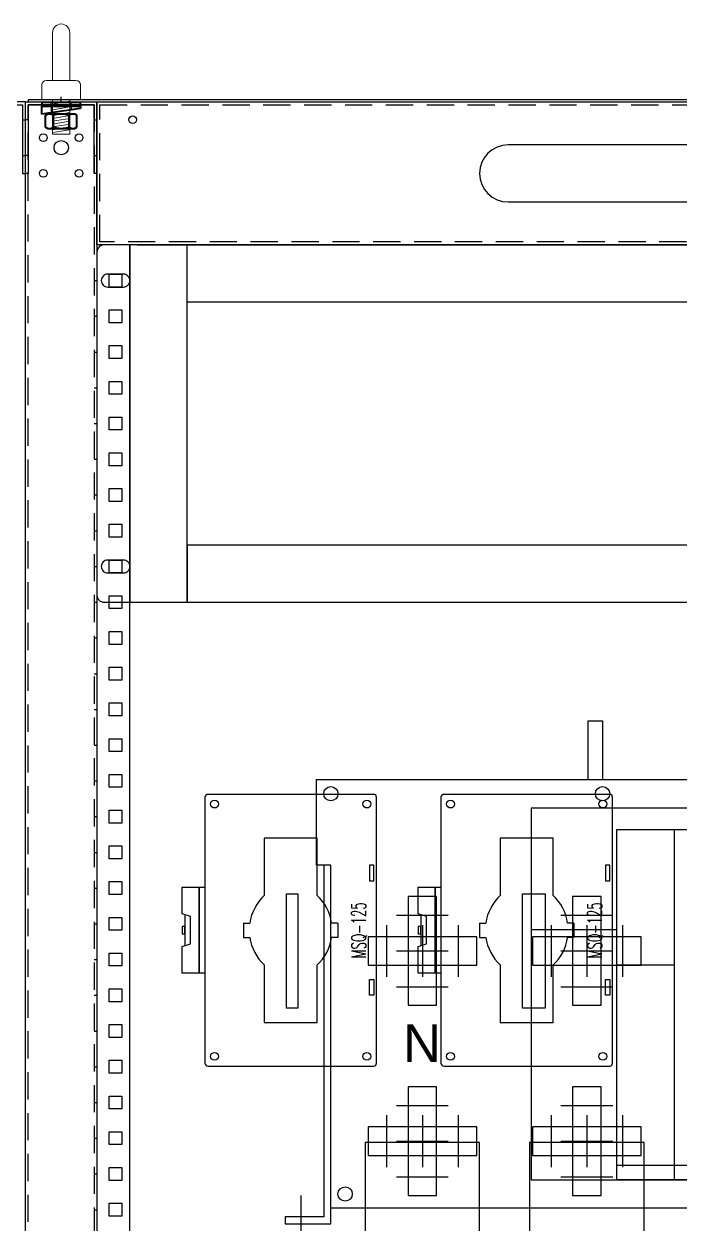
# Model space of a CAD drawing. Header units: millimetres. Extents: x 173893 to 258446, y -176540 to -123824.
# Drawn here: x 196554 to 197013, y -139851 to -139012 of the extents above; entities that cross this region are included whole.
import ezdxf

# ---------------------------------------------------------------- set-up
doc = ezdxf.new("R2010")
doc.units = ezdxf.units.MM
doc.header["$LTSCALE"] = 3
for name, pattern in [('ACAD_ISO04W100', [30, 24, -3, 0, -3]), ('CACHE2', [4.7625, 3.175, -1.5875]), ('HIDDEN', [9.525, 6.35, -3.175])]:
    doc.linetypes.add(name, pattern=pattern)
for name, color, linetype in [('@.DM. NÉT CHÍNH', 7, 'Continuous'), ('@.DM. NÉT ĐỤC', 2, 'Continuous'), ('@.VISIBLE', 7, 'Continuous'), ('centerline', 6, 'ACAD_ISO04W100'), ('EQUIPMENT', 4, 'Continuous'), ('equipments', 2, 'Continuous'), ('Thiet bi', 7, 'Continuous')]:
    doc.layers.add(name, color=color, linetype=linetype)
doc.layers.add('FORT', color=2, linetype='Continuous', lineweight=35)
doc.layers.add('POINTILLE', color=8, linetype='CACHE2', lineweight=25)
doc.styles.add('Ann_w01', font='romans.shx', dxfattribs={"width": 0.6, "bigfont": 'chineset.shx'})
doc.styles.get("Standard").update_dxf_attribs({"font": 'arial.ttf'})

# ---------------------------------------------------------------- blocks, each defined once
blk = doc.blocks.new('HM12_COTE')
at = {"layer": 'FORT'}
for p, q in [((-10.97, 9.15), (-9.5, 10)), ((-10.97, 0.85), (-10.97, 9.15)), ((9.5, 10), (-9.5, 10)), ((-5.48, 0.85), (-5.48, 9.15)), ((5.48, 0.85), (5.48, 9.15)), ((10.97, 9.15), (9.5, 10)), ((10.97, 0.85), (10.97, 9.15)), ((-9.5, 0), (-10.97, 0.85)), ((-9.5, 0), (9.5, 0)), ((9.5, 0), (10.97, 0.85))]:
    blk.add_line(p, q, dxfattribs=at)
for centre, radius, start, end in [((-8.23, 5.14), 4.86, 55.61585, 124.38415), ((0, -8.15), 18.15, 72.4121, 107.5879), ((8.23, 5.14), 4.86, 55.61585, 124.38415), ((-8.23, 4.86), 4.86, 235.61585, 304.38415), ((0, 18.15), 18.15, 252.4121, 287.5879), ((8.23, 4.86), 4.86, 235.61585, 304.38415)]:
    blk.add_arc(centre, radius, start, end, dxfattribs=at)
blk = doc.blocks.new('CALE_M12_IPN')
at = {"layer": 'FORT'}
for p, q in [((-13.5, 3.61), (13.5, 3.61)), ((-13.5, -1.89), (-13.5, 3.61)), ((13.5, 1.89), (-13.5, -1.89)), ((13.5, 3.61), (13.5, 1.89))]:
    blk.add_line(p, q, dxfattribs=at)
at = {"layer": 'POINTILLE'}
for p, q in [((-7, 3.61), (-7, -0.98)), ((7, 3.61), (7, 0.98))]:
    blk.add_line(p, q, dxfattribs=at)
blk = doc.blocks.new('RONDELLE_M12')
at = {"layer": 'FORT'}
blk.add_lwpolyline([(-13.5, 2.5), (-13.5, 0), (13.5, 0), (13.5, 2.5)], close=True, dxfattribs=at)
at = {"layer": 'POINTILLE'}
for p, q in [((-7, 0), (-7, 2.5)), ((7, 0), (7, 2.5))]:
    blk.add_line(p, q, dxfattribs=at)
blk = doc.blocks.new('Lifting Front')
at = {"layer": 'centerline'}
blk.add_line((0, -2), (0, 2), dxfattribs=at)
at = {"layer": 'equipments', "lineweight": 0}
for p, q in [((-6, 47), (-6, 13.5)), ((6, 47), (6, 13.5)), ((-13.5, 0), (-13.5, 10.33)), ((-10.33, 13.5), (10.33, 13.5)), ((13.5, 0), (13.5, 10.33)), ((13.5, 0), (-13.5, 0)), ((-6, 0), (-6, -24)), ((6, 0), (-6, 0)), ((6, 0), (6, -24)), ((6, -24), (-6, -24))]:
    blk.add_line(p, q, dxfattribs=at)
at = {"layer": 'equipments', "color": 8, "lineweight": 0}
for p, q in [((6, -1), (-6, -3)), ((6, -3), (-6, -5)), ((6, -5), (-6, -7)), ((6, -7), (-6, -9)), ((6, -9), (-6, -11)), ((6, -11), (-6, -13)), ((6, -13), (-6, -15)), ((6, -15), (-6, -17)), ((6, -17), (-6, -19)), ((6, -19), (-6, -21)), ((6, -21), (-6, -23))]:
    blk.add_line(p, q, dxfattribs=at)
at = {"layer": 'equipments', "lineweight": 0}
for centre, radius, start, end in [((0, 47), 6, 0, 180), ((-10.33, 10.33), 3.17, 90, 180), ((10.33, 10.33), 3.17, 0, 90)]:
    blk.add_arc(centre, radius, start, end, dxfattribs=at)
for name, p in [('RONDELLE_M12', (0, -4.5)), ('CALE_M12_IPN', (0, -8.11)), ('HM12_COTE', (0, -20))]:
    blk.add_blockref(name, p)
blk = doc.blocks.new('A$Ca22bb21c')
at = {"layer": '@.DM. NÉT CHÍNH', "color": 1}
for p, q in [((2, 37.5), (0, 37.5)), ((48, 37.5), (50, 37.5)), ((2, 12.5), (0, 12.5)), ((2, 12.5), (0, 12.5)), ((2, 12.5), (0, 12.5)), ((48, 12.5), (50, 12.5))]:
    blk.add_line(p, q, dxfattribs=at)
blk.add_lwpolyline([(50, 0), (50, 50), (0, 50), (0, 0), (2, 0), (2, 48), (48, 48), (48, 0)], close=True, dxfattribs=at)
blk = doc.blocks.new('Oval 20x9')
at = {"layer": '@.VISIBLE', "color": 2}
blk.add_lwpolyline([(-5.5, -4.5), (5.5, -4.5, 0.414214), (10, 0), (10, 0, 0.414214), (5.5, 4.5), (-5.5, 4.5, 0.414214), (-10, 0), (-10, 0, 0.414214)], format="xyb", close=True, dxfattribs=at)
blk = doc.blocks.new('ACB08-32 TER')
at = {"color": 1}
for p, q in [((8241.7, -134663.16), (8241.7, -134699.45)), ((8248.55, -134656.3), (8284.85, -134656.3)), ((8266.7, -134663.16), (8266.7, -134699.45)), ((8291.7, -134663.16), (8291.7, -134699.45)), ((8248.55, -134681.3), (8284.85, -134681.3)), ((8248.55, -134706.3), (8284.85, -134706.3))]:
    blk.add_line(p, q, dxfattribs=at)
for points in [[(8276.7, -134719.3), (8276.7, -134643.3), (8256.7, -134643.3), (8256.7, -134719.3)], [(8228.7, -134691.3), (8304.7, -134691.3), (8304.7, -134671.3), (8228.7, -134671.3)]]:
    blk.add_lwpolyline(points, close=True, dxfattribs=at)

msp = doc.modelspace()

# ---------------------------------------------------------------- linework, layer by layer
for points in [[(196627.97, -139166.4), (196627.97, -139416.4), (196667.97, -139416.4), (196667.97, -139166.4)], [(196667.97, -139166.4), (197441.97, -139166.4), (197441.97, -139206.4), (196667.97, -139206.4)], [(196667.97, -139416.4), (197441.97, -139416.4), (197441.97, -139376.4), (196667.97, -139376.4)], [(196737.43, -139620.4), (196745.43, -139620.4), (196745.43, -139700.4), (196737.43, -139700.4)], [(196792.47, -140076.4), (196872.47, -140076.4), (196872.47, -139794.4), (196792.47, -139794.4)]]:
    msp.add_lwpolyline(points, close=True)
at = {"color": 1}
for points in [[(196902.43, -139620.4), (196918.43, -139620.4), (196918.43, -139700.4), (196902.43, -139700.4)], [(196907.47, -140036.4), (196987.47, -140036.4), (196987.47, -139794.4), (196907.47, -139794.4)]]:
    msp.add_lwpolyline(points, close=True, dxfattribs=at)
at = {"layer": '@.DM. NÉT CHÍNH', "color": 1}
for p, q in [((196602.97, -139191.4), (196604.97, -139191.4)), ((196602.97, -139216.4), (196604.97, -139216.4)), ((196602.97, -139241.4), (196604.97, -139241.4)), ((196602.97, -139266.4), (196604.97, -139266.4)), ((196602.97, -139291.4), (196604.97, -139291.4)), ((196602.97, -139316.4), (196604.97, -139316.4)), ((196602.97, -139341.4), (196604.97, -139341.4)), ((196602.97, -139366.4), (196604.97, -139366.4)), ((196602.97, -139391.4), (196604.97, -139391.4)), ((196602.97, -139416.4), (196604.97, -139416.4)), ((196602.97, -139441.4), (196604.97, -139441.4)), ((196602.97, -139466.4), (196604.97, -139466.4)), ((196602.97, -139491.4), (196604.97, -139491.4)), ((196602.97, -139516.4), (196604.97, -139516.4)), ((196602.97, -139541.4), (196604.97, -139541.4)), ((196602.97, -139566.4), (196604.97, -139566.4)), ((196602.97, -139591.4), (196604.97, -139591.4)), ((196602.97, -139616.4), (196604.97, -139616.4)), ((196602.97, -139641.4), (196604.97, -139641.4)), ((196602.97, -139666.4), (196604.97, -139666.4)), ((196602.97, -139691.4), (196604.97, -139691.4)), ((196602.97, -139716.4), (196604.97, -139716.4)), ((196602.97, -139741.4), (196604.97, -139741.4)), ((196602.97, -139766.4), (196604.97, -139766.4)), ((196602.97, -139791.4), (196604.97, -139791.4)), ((196602.97, -139816.4), (196604.97, -139816.4)), ((196602.97, -139841.4), (196604.97, -139841.4))]:
    msp.add_line(p, q, dxfattribs=at)
at = {"layer": '@.DM. NÉT CHÍNH'}
for points in [[(196504.97, -139066.4), (196504.97, -141166.4), (196554.97, -141166.4), (196554.97, -139066.4)], [(196604.97, -139066.4), (196604.97, -141166.4), (196554.97, -141166.4), (196554.97, -139066.4)], [(196556.97, -139066.4), (197552.97, -139066.4), (197552.97, -139064.9), (196556.97, -139064.9)], [(196604.97, -139066.4), (197504.97, -139066.4), (197504.97, -139166.4), (196604.97, -139166.4)]]:
    msp.add_lwpolyline(points, close=True, dxfattribs=at)
at = {"layer": '@.DM. NÉT CHÍNH', "linetype": 'HIDDEN'}
for points in [[(196602.97, -139068.4), (196602.97, -141164.4), (196556.97, -141164.4), (196556.97, -139068.4)], [(196606.97, -139068.4), (197502.97, -139068.4), (197502.97, -139164.4), (196606.97, -139164.4)]]:
    msp.add_lwpolyline(points, close=True, dxfattribs=at)
at = {"layer": '@.DM. NÉT CHÍNH'}
for centre, radius in [((196567.47, -139091.4), 2.7), ((196579.97, -139098.4), 5), ((196592.47, -139091.4), 2.7), ((196567.47, -139116.4), 2.7), ((196592.47, -139116.4), 2.7)]:
    msp.add_circle(centre, radius, dxfattribs=at)
at = {"layer": '@.DM. NÉT ĐỤC'}
msp.add_lwpolyline([(197217.47, -139096.4), (196892.47, -139096.4, 1), (196892.47, -139136.4), (197217.47, -139136.4, 1)], format="xyb", close=True, dxfattribs=at)
msp.add_circle((196629.97, -139078.9), 2.7, dxfattribs=at)
at = {"layer": '@.VISIBLE', "color": 151}
msp.add_line((196627.97, -141066.4), (196627.97, -139166.4), dxfattribs=at)
at = {"layer": '@.VISIBLE'}
for p, q in [((196632.97, -139166.4), (197476.97, -139166.4)), ((196632.97, -139416.4), (197476.97, -139416.4))]:
    msp.add_line(p, q, dxfattribs=at)
msp.add_lwpolyline([(196632.97, -139166.4), (196609.97, -139166.4, 0.414214), (196604.97, -139171.4), (196604.97, -139411.4, 0.414214), (196609.97, -139416.4), (196632.97, -139416.4)], format="xyb", dxfattribs=at)
at = {"layer": '@.VISIBLE', "color": 151}
for points in [[(196613.47, -139186.9), (196622.47, -139186.9), (196622.47, -139195.9), (196613.47, -139195.9)], [(196613.47, -139211.9), (196622.47, -139211.9), (196622.47, -139220.9), (196613.47, -139220.9)], [(196613.47, -139236.9), (196622.47, -139236.9), (196622.47, -139245.9), (196613.47, -139245.9)], [(196613.47, -139261.9), (196622.47, -139261.9), (196622.47, -139270.9), (196613.47, -139270.9)], [(196613.47, -139286.9), (196622.47, -139286.9), (196622.47, -139295.9), (196613.47, -139295.9)], [(196613.47, -139311.9), (196622.47, -139311.9), (196622.47, -139320.9), (196613.47, -139320.9)], [(196613.47, -139336.9), (196622.47, -139336.9), (196622.47, -139345.9), (196613.47, -139345.9)], [(196613.47, -139361.9), (196622.47, -139361.9), (196622.47, -139370.9), (196613.47, -139370.9)], [(196613.47, -139386.9), (196622.47, -139386.9), (196622.47, -139395.9), (196613.47, -139395.9)], [(196613.47, -139411.9), (196622.47, -139411.9), (196622.47, -139420.9), (196613.47, -139420.9)], [(196613.47, -139436.9), (196622.47, -139436.9), (196622.47, -139445.9), (196613.47, -139445.9)], [(196613.47, -139461.9), (196622.47, -139461.9), (196622.47, -139470.9), (196613.47, -139470.9)], [(196613.47, -139486.9), (196622.47, -139486.9), (196622.47, -139495.9), (196613.47, -139495.9)], [(196613.47, -139511.9), (196622.47, -139511.9), (196622.47, -139520.9), (196613.47, -139520.9)], [(196613.47, -139536.9), (196622.47, -139536.9), (196622.47, -139545.9), (196613.47, -139545.9)], [(196613.47, -139561.9), (196622.47, -139561.9), (196622.47, -139570.9), (196613.47, -139570.9)], [(196613.47, -139586.9), (196622.47, -139586.9), (196622.47, -139595.9), (196613.47, -139595.9)], [(196613.47, -139611.9), (196622.47, -139611.9), (196622.47, -139620.9), (196613.47, -139620.9)], [(196613.47, -139636.9), (196622.47, -139636.9), (196622.47, -139645.9), (196613.47, -139645.9)], [(196613.47, -139661.9), (196622.47, -139661.9), (196622.47, -139670.9), (196613.47, -139670.9)], [(196613.47, -139686.9), (196622.47, -139686.9), (196622.47, -139695.9), (196613.47, -139695.9)], [(196613.47, -139711.9), (196622.47, -139711.9), (196622.47, -139720.9), (196613.47, -139720.9)], [(196613.47, -139736.9), (196622.47, -139736.9), (196622.47, -139745.9), (196613.47, -139745.9)], [(196613.47, -139761.9), (196622.47, -139761.9), (196622.47, -139770.9), (196613.47, -139770.9)], [(196613.47, -139786.9), (196622.47, -139786.9), (196622.47, -139795.9), (196613.47, -139795.9)], [(196613.47, -139811.9), (196622.47, -139811.9), (196622.47, -139820.9), (196613.47, -139820.9)], [(196613.47, -139836.9), (196622.47, -139836.9), (196622.47, -139845.9), (196613.47, -139845.9)]]:
    msp.add_lwpolyline(points, close=True, dxfattribs=at)
at = {"layer": 'EQUIPMENT'}
for p, q in [((196666.43, -139635.04), (196666.43, -139656.7)), ((196707.43, -139640.87), (196711.8, -139640.87)), ((196707.43, -139640.87), (196707.43, -139650.87)), ((196773.43, -139640.87), (196769.05, -139640.87)), ((196773.43, -139640.87), (196773.43, -139650.87)), ((196831.43, -139635.04), (196831.43, -139656.7)), ((196872.43, -139640.87), (196876.8, -139640.87)), ((196872.43, -139640.87), (196872.43, -139650.87)), ((196938.43, -139640.87), (196934.05, -139640.87)), ((196938.43, -139640.87), (196938.43, -139650.87)), ((196707.43, -139650.87), (196711.8, -139650.87)), ((196773.43, -139650.87), (196769.05, -139650.87)), ((196872.43, -139650.87), (196876.8, -139650.87)), ((196938.43, -139650.87), (196934.05, -139650.87))]:
    msp.add_line(p, q, dxfattribs=at)
for points in [[(196680.43, -139552.87), (196680.43, -139738.87, 0.414214), (196682.43, -139740.87), (196798.43, -139740.87, 0.414214), (196800.43, -139738.87), (196800.43, -139552.87, 0.414214), (196798.43, -139550.87), (196682.43, -139550.87, 0.414214)], [(196845.43, -139552.87), (196845.43, -139738.87, 0.414214), (196847.43, -139740.87), (196963.43, -139740.87, 0.414214), (196965.43, -139738.87), (196965.43, -139552.87, 0.414214), (196963.43, -139550.87), (196847.43, -139550.87, 0.414214)]]:
    msp.add_lwpolyline(points, format="xyb", close=True, dxfattribs=at)
for points in [[(196758.93, -139621.56), (196758.93, -139581.37), (196721.93, -139581.37), (196721.93, -139621.56)], [(196923.93, -139621.56), (196923.93, -139581.37), (196886.93, -139581.37), (196886.93, -139621.56)], [(196721.93, -139670.18), (196721.93, -139710.37), (196758.93, -139710.37), (196758.93, -139670.18)], [(196886.93, -139670.18), (196886.93, -139710.37), (196923.93, -139710.37), (196923.93, -139670.18)]]:
    msp.add_lwpolyline(points, dxfattribs=at)
for points in [[(196795.43, -139600.37), (196795.43, -139611.37), (196798.43, -139611.37), (196798.43, -139600.37)], [(196960.43, -139600.37), (196960.43, -139611.37), (196963.43, -139611.37), (196963.43, -139600.37)], [(196670.43, -139655.37), (196670.43, -139636.37), (196664.43, -139634.37), (196664.43, -139615.87), (196676.43, -139615.87), (196676.43, -139675.87), (196664.43, -139675.87), (196664.43, -139657.37)], [(196676.43, -139675.87), (196676.43, -139615.87), (196680.43, -139615.87), (196680.43, -139675.87)], [(196835.43, -139655.37), (196835.43, -139636.37), (196829.43, -139634.37), (196829.43, -139615.87), (196841.43, -139615.87), (196841.43, -139675.87), (196829.43, -139675.87), (196829.43, -139657.37)], [(196841.43, -139675.87), (196841.43, -139615.87), (196845.43, -139615.87), (196845.43, -139675.87)], [(196666.43, -139648.37), (196666.43, -139643.37), (196664.43, -139643.37), (196664.43, -139648.37)], [(196831.43, -139648.37), (196831.43, -139643.37), (196829.43, -139643.37), (196829.43, -139648.37)], [(196795.43, -139691.37), (196795.43, -139680.37), (196798.43, -139680.37), (196798.43, -139691.37)], [(196960.43, -139691.37), (196960.43, -139680.37), (196963.43, -139680.37), (196963.43, -139691.37)]]:
    msp.add_lwpolyline(points, close=True, dxfattribs=at)
for centre in [(196687.18, -139557.62), (196793.68, -139557.62), (196852.18, -139557.62), (196958.68, -139557.62), (196687.18, -139734.12), (196793.68, -139734.12), (196852.18, -139734.12), (196958.68, -139734.12)]:
    msp.add_circle(centre, 2.75, dxfattribs=at)
for centre, start, end in [((196744.82, -139645.87), 133.27684, 171.38754), ((196736.04, -139645.87), 8.61246, 46.72316), ((196909.82, -139645.87), 133.27684, 171.38754), ((196901.04, -139645.87), 8.61246, 46.72316), ((196744.82, -139645.87), 188.61246, 226.72316), ((196736.04, -139645.87), 313.27684, 351.38754), ((196909.82, -139645.87), 188.61246, 226.72316), ((196901.04, -139645.87), 313.27684, 351.38754)]:
    msp.add_arc(centre, 33.39, start, end, dxfattribs=at)
at = {"layer": 'Thiet bi', "color": 253}
for p, q in [((196758.47, -139540.4), (197251.47, -139540.4)), ((196758.47, -139600.4), (196758.47, -139540.4)), ((196763.47, -139600.4), (196758.47, -139600.4)), ((196763.47, -139600.4), (196763.47, -139846.4)), ((196768.47, -139600.4), (196763.47, -139600.4)), ((196768.47, -139851.4), (196768.47, -139600.4)), ((196763.47, -139846.4), (196736.47, -139846.4)), ((196736.47, -139846.4), (196736.47, -139851.4)), ((196736.47, -139851.4), (196768.47, -139851.4))]:
    msp.add_line(p, q, dxfattribs=at)
at = {"layer": 'Thiet bi', "color": 4}
for p, q in [((197008.47, -139575.4), (197008.47, -139820.4)), ((196908.47, -139645.4), (196968.47, -139645.4)), ((197008.47, -139670.4), (196968.47, -139670.4)), ((197141.47, -139810.4), (196968.47, -139810.4))]:
    msp.add_line(p, q, dxfattribs=at)
at = {"layer": 'Thiet bi', "color": 253}
for points in [[(196948.47, -139540.4), (196948.47, -139499.4), (196958.47, -139499.4), (196958.47, -139540.24)], [(197241.47, -139840.4), (196768.47, -139840.4)], [(196736.47, -139846.4), (196736.47, -139851.4)]]:
    msp.add_lwpolyline(points, dxfattribs=at)
at = {"layer": 'Thiet bi', "color": 4}
for points in [[(196908.47, -139560.4), (196908.47, -139820.4), (197216.47, -139820.4), (197216.47, -139560.4)], [(196968.47, -139575.4), (197156.47, -139575.4), (197156.47, -139820.4), (196968.47, -139820.4)]]:
    msp.add_lwpolyline(points, close=True, dxfattribs=at)
at = {"layer": 'Thiet bi', "color": 80}
msp.add_lwpolyline([(196747.47, -139831.4), (196747.47, -139866.4)], dxfattribs=at)
at = {"layer": 'Thiet bi', "color": 254}
for centre in [(196768.47, -139550.4), (196958.47, -139550.4), (196778.47, -139830.4)]:
    msp.add_circle(centre, 5, dxfattribs=at)

# ---------------------------------------------------------------- block references
at = {"layer": '@.DM. NÉT CHÍNH'}
msp.add_blockref('A$Ca22bb21c', (196504.97, -139116.4), dxfattribs=at)
at = {"layer": '@.DM. NÉT CHÍNH', "xscale": -1}
msp.add_blockref('A$Ca22bb21c', (196604.97, -139116.4), dxfattribs=at)
at = {"layer": '@.VISIBLE'}
for p in [(196617.97, -139191.4), (196617.97, -139391.4)]:
    msp.add_blockref('Oval 20x9', p, dxfattribs=at)
at = {"layer": 'equipments'}
msp.add_blockref('Lifting Front', (196579.97, -139064.9), dxfattribs=at)
at = {"layer": 'Thiet bi'}
for p in [(188565.77, -4979.1), (188680.77, -4979.1), (188565.77, -5112.1), (188680.77, -5112.1)]:
    msp.add_blockref('ACB08-32 TER', p, dxfattribs=at)

# ---------------------------------------------------------------- texts
at = {"layer": '@.VISIBLE', "color": 151, "char_height": 10, "attachment_point": 5, "rotation": 90, "style": 'Ann_w01'}
for insert in [(196788.43, -139645.87), (196953.43, -139645.87)]:
    msp.add_mtext('\\A1;MSQ-125', dxfattribs=dict(at, insert=insert))
at = {"layer": 'Thiet bi', "insert": (196818.93, -139711.8), "char_height": 26.29, "attachment_point": 1}
msp.add_mtext_dynamic_manual_height_columns('N', width=919.1739, gutter_width=328.67, heights=[0], dxfattribs=at)

doc.saveas('drawing.dxf')
